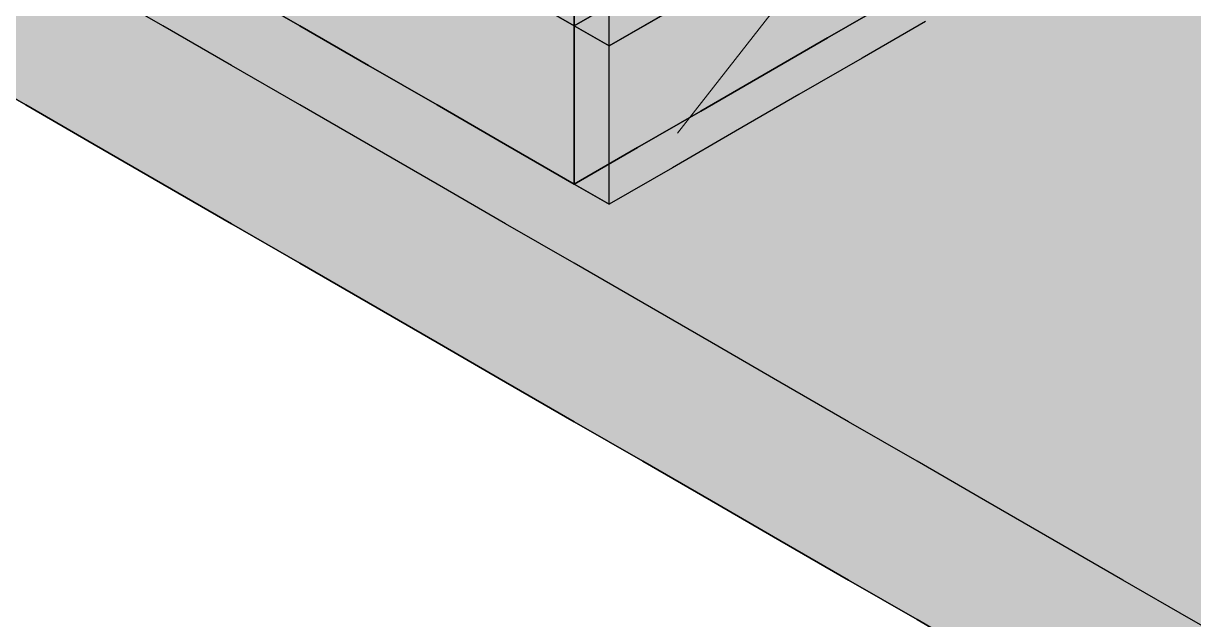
# Model space of a CAD drawing. Header units: metres. Extents: x 0 to 28.4, y 0 to 5.9.
# Drawn here: x 13.225 to 13.964, y 4.225 to 4.602 of the extents above; entities that cross this region are included whole.
import ezdxf

# ---------------------------------------------------------------- set-up
doc = ezdxf.new("R2010")
doc.units = ezdxf.units.M
doc.header["$LTSCALE"] = 0.25
doc.layers.add('ISO-ARISTAS', color=8, linetype='CONTINUOUS')
doc.layers.add('ISO-CONCRETO-SUP', color=254, linetype='CONTINUOUS', true_color=0xe8e8e8)
doc.layers.add('LLAMADAS', color=30, linetype='CONTINUOUS', lineweight=18)

msp = doc.modelspace()

# ---------------------------------------------------------------- linework, layer by layer
at = {"layer": 'ISO-ARISTAS', "color": 250}
for p, q in [((13.57321, 4.6), (13.57321, 4.64746)), ((13.57321, 4.6), (13.57321, 4.64746)), ((13.57321, 4.6), (13.57321, 4.64746)), ((13.57321, 4.64746), (13.57321, 4.6)), ((13.5952, 4.5873), (13.5952, 4.63476)), ((13.5952, 4.5873), (13.5952, 4.63476)), ((13.3134, 4.6), (13.2701, 4.625)), ((13.3134, 4.6), (13.2701, 4.625)), ((13.4, 4.6), (13.3567, 4.625)), ((13.3567, 4.625), (13.4, 4.6)), ((13.57321, 4.6), (13.5299, 4.625)), ((13.57321, 4.6), (13.5299, 4.625)), ((13.57321, 4.6), (13.5299, 4.625)), ((13.5299, 4.625), (13.57321, 4.6)), ((13.61651, 4.625), (13.57321, 4.6)), ((13.61651, 4.625), (13.57321, 4.6)), ((13.57321, 4.6), (13.61651, 4.625)), ((13.61651, 4.625), (13.57321, 4.6)), ((13.61318, 4.62308), (13.57321, 4.6)), ((13.57321, 4.6), (13.61318, 4.62308)), ((13.57321, 4.6), (13.61318, 4.62308)), ((13.57321, 4.6), (13.61318, 4.62308)), ((13.6385, 4.6123), (13.5952, 4.5873)), ((13.6385, 4.6123), (13.5952, 4.5873)), ((13.77306, 4.61538), (13.73309, 4.59231)), ((13.77306, 4.61538), (13.73309, 4.59231)), ((13.73309, 4.59231), (13.77306, 4.61538)), ((13.77306, 4.61538), (13.73309, 4.59231)), ((13.5952, 4.5873), (13.63517, 4.61038)), ((13.63517, 4.61038), (13.5952, 4.5873)), ((13.3567, 4.575), (13.3134, 4.6)), ((13.3567, 4.575), (13.3134, 4.6)), ((13.4433, 4.575), (13.4, 4.6)), ((13.4, 4.6), (13.4433, 4.575)), ((13.57321, 4.55), (13.57321, 4.6)), ((13.57321, 4.55), (13.57321, 4.6)), ((13.57321, 4.55), (13.57321, 4.6)), ((13.5952, 4.5873), (13.57321, 4.6)), ((13.57321, 4.6), (13.57321, 4.55)), ((13.5952, 4.5873), (13.57321, 4.6)), ((13.5952, 4.5873), (13.57321, 4.6)), ((13.57321, 4.6), (13.5952, 4.5873)), ((13.79505, 4.60268), (13.75508, 4.57961)), ((13.79505, 4.60268), (13.75508, 4.57961)), ((13.73309, 4.59231), (13.69312, 4.56923)), ((13.73309, 4.59231), (13.69312, 4.56923)), ((13.69312, 4.56923), (13.73309, 4.59231)), ((13.73309, 4.59231), (13.69312, 4.56923)), ((13.5952, 4.5373), (13.5952, 4.5873)), ((13.5952, 4.5373), (13.5952, 4.5873)), ((13.22679, 4.55), (13.18349, 4.575)), ((13.18349, 4.575), (13.22679, 4.55)), ((13.4, 4.55), (13.3567, 4.575)), ((13.4, 4.55), (13.3567, 4.575)), ((13.4866, 4.55), (13.4433, 4.575)), ((13.4433, 4.575), (13.4866, 4.55)), ((13.75508, 4.57961), (13.71511, 4.55653)), ((13.75508, 4.57961), (13.71511, 4.55653)), ((13.69312, 4.56923), (13.65315, 4.54615)), ((13.69312, 4.56923), (13.65315, 4.54615)), ((13.65315, 4.54615), (13.69312, 4.56923)), ((13.69312, 4.56923), (13.65315, 4.54615)), ((13.71511, 4.55653), (13.67514, 4.53345)), ((13.71511, 4.55653), (13.67514, 4.53345)), ((13.2701, 4.525), (13.22679, 4.55)), ((13.22679, 4.55), (13.2701, 4.525)), ((13.4433, 4.525), (13.4, 4.55)), ((13.4433, 4.525), (13.4, 4.55)), ((13.5299, 4.525), (13.4866, 4.55)), ((13.4866, 4.55), (13.5299, 4.525)), ((13.57321, 4.5), (13.57321, 4.55)), ((13.57321, 4.5), (13.57321, 4.55)), ((13.57321, 4.5), (13.57321, 4.55)), ((13.57321, 4.55), (13.57321, 4.5)), ((13.65315, 4.54615), (13.61318, 4.52308)), ((13.65315, 4.54615), (13.61318, 4.52308)), ((13.61318, 4.52308), (13.65315, 4.54615)), ((13.65315, 4.54615), (13.61318, 4.52308)), ((13.5952, 4.4873), (13.5952, 4.5373)), ((13.5952, 4.4873), (13.5952, 4.5373)), ((13.67514, 4.53345), (13.63517, 4.51038)), ((13.67514, 4.53345), (13.63517, 4.51038)), ((13.3134, 4.5), (13.2701, 4.525)), ((13.2701, 4.525), (13.3134, 4.5)), ((13.4866, 4.5), (13.4433, 4.525)), ((13.4866, 4.5), (13.4433, 4.525)), ((13.57321, 4.5), (13.5299, 4.525)), ((13.5299, 4.525), (13.57321, 4.5)), ((13.61318, 4.52308), (13.57321, 4.5)), ((13.61318, 4.52308), (13.57321, 4.5)), ((13.57321, 4.5), (13.61318, 4.52308)), ((13.61318, 4.52308), (13.57321, 4.5)), ((13.63517, 4.51038), (13.5952, 4.4873)), ((13.63517, 4.51038), (13.5952, 4.4873)), ((13.3567, 4.475), (13.3134, 4.5)), ((13.3134, 4.5), (13.3567, 4.475)), ((13.5299, 4.475), (13.4866, 4.5)), ((13.5299, 4.475), (13.4866, 4.5)), ((13.5952, 4.4873), (13.57321, 4.5)), ((13.57321, 4.5), (13.5952, 4.4873)), ((13.4, 4.45), (13.3567, 4.475)), ((13.3567, 4.475), (13.4, 4.45)), ((13.57321, 4.45), (13.5299, 4.475)), ((13.57321, 4.45), (13.5299, 4.475)), ((13.4433, 4.425), (13.4, 4.45)), ((13.4, 4.45), (13.4433, 4.425)), ((13.61651, 4.425), (13.57321, 4.45)), ((13.61651, 4.425), (13.57321, 4.45)), ((13.4866, 4.4), (13.4433, 4.425)), ((13.4433, 4.425), (13.4866, 4.4)), ((13.65981, 4.4), (13.61651, 4.425)), ((13.65981, 4.4), (13.61651, 4.425)), ((13.5299, 4.375), (13.4866, 4.4)), ((13.4866, 4.4), (13.5299, 4.375)), ((13.70311, 4.375), (13.65981, 4.4)), ((13.70311, 4.375), (13.65981, 4.4)), ((13.57321, 4.35), (13.5299, 4.375)), ((13.5299, 4.375), (13.57321, 4.35)), ((13.74641, 4.35), (13.70311, 4.375)), ((13.74641, 4.35), (13.70311, 4.375)), ((13.61651, 4.325), (13.57321, 4.35)), ((13.57321, 4.35), (13.61651, 4.325)), ((13.78971, 4.325), (13.74641, 4.35)), ((13.78971, 4.325), (13.74641, 4.35)), ((13.65981, 4.3), (13.61651, 4.325)), ((13.61651, 4.325), (13.65981, 4.3)), ((13.83301, 4.3), (13.78971, 4.325)), ((13.83301, 4.3), (13.78971, 4.325)), ((13.70311, 4.275), (13.65981, 4.3)), ((13.65981, 4.3), (13.70311, 4.275)), ((13.87631, 4.275), (13.83301, 4.3)), ((13.87631, 4.275), (13.83301, 4.3)), ((13.74641, 4.25), (13.70311, 4.275)), ((13.70311, 4.275), (13.74641, 4.25)), ((13.91962, 4.25), (13.87631, 4.275)), ((13.91962, 4.25), (13.87631, 4.275)), ((13.78971, 4.225), (13.74641, 4.25)), ((13.74641, 4.25), (13.78971, 4.225)), ((13.96292, 4.225), (13.91962, 4.25)), ((13.96292, 4.225), (13.91962, 4.25)), ((13.83301, 4.2), (13.78971, 4.225)), ((13.78971, 4.225), (13.83301, 4.2)), ((14.00622, 4.2), (13.96292, 4.225)), ((14.00622, 4.2), (13.96292, 4.225))]:
    msp.add_line(p, q, dxfattribs=at)
at = {"layer": 'ISO-CONCRETO-SUP', "true_color": 0x89847b}
for points in [[(13.18349, 4.625), (13.22679, 4.6), (13.18349, 4.675), (13.22679, 4.65)], [(13.22679, 4.6), (13.2701, 4.575), (13.22679, 4.65), (13.2701, 4.625)], [(13.18349, 4.575), (13.22679, 4.55), (13.18349, 4.625), (13.22679, 4.6)], [(13.2701, 4.575), (13.3134, 4.55), (13.2701, 4.625), (13.3134, 4.6)], [(13.22679, 4.55), (13.2701, 4.525), (13.22679, 4.6), (13.2701, 4.575)], [(13.3134, 4.55), (13.3567, 4.525), (13.3134, 4.6), (13.3567, 4.575)], [(13.2701, 4.525), (13.3134, 4.5), (13.2701, 4.575), (13.3134, 4.55)], [(13.3567, 4.525), (13.4, 4.5), (13.3567, 4.575), (13.4, 4.55)], [(13.3134, 4.5), (13.3567, 4.475), (13.3134, 4.55), (13.3567, 4.525)], [(13.4, 4.5), (13.4433, 4.475), (13.4, 4.55), (13.4433, 4.525)], [(13.3567, 4.475), (13.4, 4.45), (13.3567, 4.525), (13.4, 4.5)], [(13.4433, 4.475), (13.4866, 4.45), (13.4433, 4.525), (13.4866, 4.5)], [(13.4, 4.45), (13.4433, 4.425), (13.4, 4.5), (13.4433, 4.475)], [(13.4866, 4.45), (13.5299, 4.425), (13.4866, 4.5), (13.5299, 4.475)], [(13.4433, 4.425), (13.4866, 4.4), (13.4433, 4.475), (13.4866, 4.45)], [(13.5299, 4.425), (13.57321, 4.4), (13.5299, 4.475), (13.57321, 4.45)], [(13.4866, 4.4), (13.5299, 4.375), (13.4866, 4.45), (13.5299, 4.425)], [(13.57321, 4.4), (13.61651, 4.375), (13.57321, 4.45), (13.61651, 4.425)], [(13.5299, 4.375), (13.57321, 4.35), (13.5299, 4.425), (13.57321, 4.4)], [(13.61651, 4.375), (13.65981, 4.35), (13.61651, 4.425), (13.65981, 4.4)], [(13.57321, 4.35), (13.61651, 4.325), (13.57321, 4.4), (13.61651, 4.375)], [(13.65981, 4.35), (13.70311, 4.325), (13.65981, 4.4), (13.70311, 4.375)], [(13.61651, 4.325), (13.65981, 4.3), (13.61651, 4.375), (13.65981, 4.35)], [(13.70311, 4.325), (13.74641, 4.3), (13.70311, 4.375), (13.74641, 4.35)], [(13.65981, 4.3), (13.70311, 4.275), (13.65981, 4.35), (13.70311, 4.325)], [(13.74641, 4.3), (13.78971, 4.275), (13.74641, 4.35), (13.78971, 4.325)], [(13.70311, 4.275), (13.74641, 4.25), (13.70311, 4.325), (13.74641, 4.3)], [(13.78971, 4.275), (13.83301, 4.25), (13.78971, 4.325), (13.83301, 4.3)], [(13.74641, 4.25), (13.78971, 4.225), (13.74641, 4.3), (13.78971, 4.275)], [(13.83301, 4.25), (13.87631, 4.225), (13.83301, 4.3), (13.87631, 4.275)], [(13.78971, 4.225), (13.83301, 4.2), (13.78971, 4.275), (13.83301, 4.25)], [(13.87631, 4.225), (13.91962, 4.2), (13.87631, 4.275), (13.91962, 4.25)], [(13.83301, 4.2), (13.87631, 4.175), (13.83301, 4.25), (13.87631, 4.225)], [(13.91962, 4.2), (13.96292, 4.175), (13.91962, 4.25), (13.96292, 4.225)], [(13.87631, 4.175), (13.91962, 4.15), (13.87631, 4.225), (13.91962, 4.2)], [(13.96292, 4.175), (14.00622, 4.15), (13.96292, 4.225), (14.00622, 4.2)]]:
    msp.add_solid(points, dxfattribs=at)
at = {"layer": 'ISO-CONCRETO-SUP', "true_color": 0xa6a6a2}
for points in [[(13.3567, 4.625), (13.4, 4.6), (13.3567, 4.675), (13.4, 4.65)], [(13.4433, 4.625), (13.4866, 4.6), (13.4433, 4.675), (13.4866, 4.65)], [(13.5299, 4.625), (13.57321, 4.6), (13.5299, 4.67246), (13.57321, 4.64746)], [(13.4, 4.6), (13.4433, 4.575), (13.4, 4.65), (13.4433, 4.625)], [(13.4866, 4.6), (13.5299, 4.575), (13.4866, 4.65), (13.5299, 4.625)], [(13.4433, 4.575), (13.4866, 4.55), (13.4433, 4.625), (13.4866, 4.6)], [(13.5299, 4.575), (13.57321, 4.55), (13.5299, 4.625), (13.57321, 4.6)], [(13.4866, 4.55), (13.5299, 4.525), (13.4866, 4.6), (13.5299, 4.575)], [(13.5299, 4.525), (13.57321, 4.5), (13.5299, 4.575), (13.57321, 4.55)]]:
    msp.add_solid(points, dxfattribs=at)
at = {"layer": 'ISO-CONCRETO-SUP', "true_color": 0x949491}
for points in [[(13.61651, 4.625), (13.57321, 4.6), (13.61651, 4.67246), (13.57321, 4.64746)], [(13.69312, 4.61923), (13.65315, 4.59615), (13.69312, 4.66923), (13.65315, 4.64615)], [(13.77306, 4.61538), (13.73309, 4.59231), (13.77306, 4.66538), (13.73309, 4.64231)], [(13.65315, 4.59615), (13.61318, 4.57308), (13.65315, 4.64615), (13.61318, 4.62308)], [(13.73309, 4.59231), (13.69312, 4.56923), (13.73309, 4.64231), (13.69312, 4.61923)], [(13.61318, 4.57308), (13.57321, 4.55), (13.61318, 4.62308), (13.57321, 4.6)], [(13.69312, 4.56923), (13.65315, 4.54615), (13.69312, 4.61923), (13.65315, 4.59615)], [(13.65315, 4.54615), (13.61318, 4.52308), (13.65315, 4.59615), (13.61318, 4.57308)], [(13.61318, 4.52308), (13.57321, 4.5), (13.61318, 4.57308), (13.57321, 4.55)]]:
    msp.add_solid(points, dxfattribs=at)
at = {"layer": 'ISO-CONCRETO-SUP', "true_color": 0xb2b2ac}
for points in [[(13.61651, 4.625), (13.57321, 4.6), (13.61651, 4.67246), (13.57321, 4.64746)], [(13.69312, 4.61923), (13.65315, 4.59615), (13.69312, 4.66923), (13.65315, 4.64615)], [(13.77306, 4.61538), (13.73309, 4.59231), (13.77306, 4.66538), (13.73309, 4.64231)], [(13.6385, 4.6123), (13.5952, 4.5873), (13.6385, 4.65976), (13.5952, 4.63476)], [(13.71511, 4.60653), (13.67514, 4.58345), (13.71511, 4.65653), (13.67514, 4.63345)], [(13.79505, 4.60268), (13.75508, 4.57961), (13.79505, 4.65268), (13.75508, 4.62961)], [(13.65315, 4.59615), (13.61318, 4.57308), (13.65315, 4.64615), (13.61318, 4.62308)], [(13.73309, 4.59231), (13.69312, 4.56923), (13.73309, 4.64231), (13.69312, 4.61923)], [(13.67514, 4.58345), (13.63517, 4.56038), (13.67514, 4.63345), (13.63517, 4.61038)], [(13.75508, 4.57961), (13.71511, 4.55653), (13.75508, 4.62961), (13.71511, 4.60653)], [(13.61318, 4.57308), (13.57321, 4.55), (13.61318, 4.62308), (13.57321, 4.6)], [(13.69312, 4.56923), (13.65315, 4.54615), (13.69312, 4.61923), (13.65315, 4.59615)], [(13.63517, 4.56038), (13.5952, 4.5373), (13.63517, 4.61038), (13.5952, 4.5873)], [(13.71511, 4.55653), (13.67514, 4.53345), (13.71511, 4.60653), (13.67514, 4.58345)], [(13.65315, 4.54615), (13.61318, 4.52308), (13.65315, 4.59615), (13.61318, 4.57308)], [(13.67514, 4.53345), (13.63517, 4.51038), (13.67514, 4.58345), (13.63517, 4.56038)], [(13.61318, 4.52308), (13.57321, 4.5), (13.61318, 4.57308), (13.57321, 4.55)], [(13.63517, 4.51038), (13.5952, 4.4873), (13.63517, 4.56038), (13.5952, 4.5373)]]:
    msp.add_solid(points, dxfattribs=at)
at = {"layer": 'ISO-CONCRETO-SUP', "true_color": 0xb8b8b3}
for points in [[(13.57321, 4.65), (13.61651, 4.625), (13.5299, 4.625), (13.57321, 4.6)], [(13.39667, 4.64808), (13.43997, 4.62308), (13.3567, 4.625), (13.4, 4.6)], [(13.47994, 4.64615), (13.52324, 4.62115), (13.43997, 4.62308), (13.48327, 4.59808)], [(13.56321, 4.64423), (13.60651, 4.61923), (13.52324, 4.62115), (13.56654, 4.59615)], [(13.56987, 4.64808), (13.61318, 4.62308), (13.5299, 4.625), (13.57321, 4.6)], [(13.64648, 4.64231), (13.68979, 4.61731), (13.60651, 4.61923), (13.64982, 4.59423)], [(13.72976, 4.64038), (13.77306, 4.61538), (13.68979, 4.61731), (13.73309, 4.59231)], [(13.43997, 4.62308), (13.48327, 4.59808), (13.4, 4.6), (13.4433, 4.575)], [(13.52324, 4.62115), (13.56654, 4.59615), (13.48327, 4.59808), (13.52657, 4.57308)], [(13.60651, 4.61923), (13.64982, 4.59423), (13.56654, 4.59615), (13.60984, 4.57115)], [(13.68979, 4.61731), (13.73309, 4.59231), (13.64982, 4.59423), (13.69312, 4.56923)], [(13.48327, 4.59808), (13.52657, 4.57308), (13.4433, 4.575), (13.4866, 4.55)], [(13.56654, 4.59615), (13.60984, 4.57115), (13.52657, 4.57308), (13.56987, 4.54808)], [(13.64982, 4.59423), (13.69312, 4.56923), (13.60984, 4.57115), (13.65315, 4.54615)], [(13.52657, 4.57308), (13.56987, 4.54808), (13.4866, 4.55), (13.5299, 4.525)], [(13.60984, 4.57115), (13.65315, 4.54615), (13.56987, 4.54808), (13.61318, 4.52308)], [(13.56987, 4.54808), (13.61318, 4.52308), (13.5299, 4.525), (13.57321, 4.5)]]:
    msp.add_solid(points, dxfattribs=at)
at = {"layer": 'ISO-CONCRETO-SUP', "true_color": 0x989388}
for points in [[(13.22102, 4.64667), (13.26432, 4.62167), (13.18061, 4.62333), (13.22391, 4.59833)], [(13.30474, 4.645), (13.34804, 4.62), (13.26432, 4.62167), (13.30762, 4.59667)], [(13.31051, 4.64833), (13.35381, 4.62333), (13.2701, 4.625), (13.3134, 4.6)], [(13.38845, 4.64333), (13.43175, 4.61833), (13.34804, 4.62), (13.39134, 4.595)], [(13.39423, 4.64667), (13.43753, 4.62167), (13.35381, 4.62333), (13.39711, 4.59833)], [(13.47217, 4.64167), (13.51547, 4.61667), (13.43175, 4.61833), (13.47506, 4.59333)], [(13.47794, 4.645), (13.52124, 4.62), (13.43753, 4.62167), (13.48083, 4.59667)], [(13.56166, 4.64333), (13.60496, 4.61833), (13.52124, 4.62), (13.56454, 4.595)], [(13.64537, 4.64167), (13.68868, 4.61667), (13.60496, 4.61833), (13.64826, 4.59333)], [(13.55588, 4.64), (13.59919, 4.615), (13.51547, 4.61667), (13.55877, 4.59167)], [(13.6396, 4.63833), (13.6829, 4.61333), (13.59919, 4.615), (13.64249, 4.59)], [(13.72332, 4.63667), (13.76662, 4.61167), (13.6829, 4.61333), (13.7262, 4.58833)], [(13.72909, 4.64), (13.77239, 4.615), (13.68868, 4.61667), (13.73198, 4.59167)], [(13.80703, 4.635), (13.85033, 4.61), (13.76662, 4.61167), (13.80992, 4.58667)], [(13.81281, 4.63833), (13.85611, 4.61333), (13.77239, 4.615), (13.81569, 4.59)], [(13.89652, 4.63667), (13.93982, 4.61167), (13.85611, 4.61333), (13.89941, 4.58833)], [(13.98024, 4.635), (14.02354, 4.61), (13.93982, 4.61167), (13.98312, 4.58667)], [(13.89075, 4.63333), (13.93405, 4.60833), (13.85033, 4.61), (13.89363, 4.585)], [(13.97446, 4.63167), (14.01776, 4.60667), (13.93405, 4.60833), (13.97735, 4.58333)], [(13.26432, 4.62167), (13.30762, 4.59667), (13.22391, 4.59833), (13.26721, 4.57333)], [(13.34804, 4.62), (13.39134, 4.595), (13.30762, 4.59667), (13.35093, 4.57167)], [(13.35381, 4.62333), (13.39711, 4.59833), (13.3134, 4.6), (13.3567, 4.575)], [(13.43753, 4.62167), (13.48083, 4.59667), (13.39711, 4.59833), (13.44041, 4.57333)], [(13.52124, 4.62), (13.56454, 4.595), (13.48083, 4.59667), (13.52413, 4.57167)], [(13.43175, 4.61833), (13.47506, 4.59333), (13.39134, 4.595), (13.43464, 4.57)], [(13.51547, 4.61667), (13.55877, 4.59167), (13.47506, 4.59333), (13.51836, 4.56833)], [(13.59919, 4.615), (13.64249, 4.59), (13.55877, 4.59167), (13.60207, 4.56667)], [(13.60496, 4.61833), (13.64826, 4.59333), (13.56454, 4.595), (13.60785, 4.57)], [(13.6829, 4.61333), (13.7262, 4.58833), (13.64249, 4.59), (13.68579, 4.565)], [(13.68868, 4.61667), (13.73198, 4.59167), (13.64826, 4.59333), (13.69156, 4.56833)], [(13.76662, 4.61167), (13.80992, 4.58667), (13.7262, 4.58833), (13.7695, 4.56333)], [(13.77239, 4.615), (13.81569, 4.59), (13.73198, 4.59167), (13.77528, 4.56667)], [(13.85611, 4.61333), (13.89941, 4.58833), (13.81569, 4.59), (13.85899, 4.565)], [(13.93982, 4.61167), (13.98312, 4.58667), (13.89941, 4.58833), (13.94271, 4.56333)], [(13.85033, 4.61), (13.89363, 4.585), (13.80992, 4.58667), (13.85322, 4.56167)], [(13.93405, 4.60833), (13.97735, 4.58333), (13.89363, 4.585), (13.93694, 4.56)], [(13.22391, 4.59833), (13.26721, 4.57333), (13.18349, 4.575), (13.22679, 4.55)], [(13.30762, 4.59667), (13.35093, 4.57167), (13.26721, 4.57333), (13.31051, 4.54833)], [(13.39711, 4.59833), (13.44041, 4.57333), (13.3567, 4.575), (13.4, 4.55)], [(13.48083, 4.59667), (13.52413, 4.57167), (13.44041, 4.57333), (13.48372, 4.54833)], [(13.39134, 4.595), (13.43464, 4.57), (13.35093, 4.57167), (13.39423, 4.54667)], [(13.47506, 4.59333), (13.51836, 4.56833), (13.43464, 4.57), (13.47794, 4.545)], [(13.55877, 4.59167), (13.60207, 4.56667), (13.51836, 4.56833), (13.56166, 4.54333)], [(13.56454, 4.595), (13.60785, 4.57), (13.52413, 4.57167), (13.56743, 4.54667)], [(13.64249, 4.59), (13.68579, 4.565), (13.60207, 4.56667), (13.64537, 4.54167)], [(13.64826, 4.59333), (13.69156, 4.56833), (13.60785, 4.57), (13.65115, 4.545)], [(13.73198, 4.59167), (13.77528, 4.56667), (13.69156, 4.56833), (13.73486, 4.54333)], [(13.81569, 4.59), (13.85899, 4.565), (13.77528, 4.56667), (13.81858, 4.54167)], [(13.7262, 4.58833), (13.7695, 4.56333), (13.68579, 4.565), (13.72909, 4.54)], [(13.80992, 4.58667), (13.85322, 4.56167), (13.7695, 4.56333), (13.81281, 4.53833)], [(13.89363, 4.585), (13.93694, 4.56), (13.85322, 4.56167), (13.89652, 4.53667)], [(13.89941, 4.58833), (13.94271, 4.56333), (13.85899, 4.565), (13.90229, 4.54)], [(13.97735, 4.58333), (14.02065, 4.55833), (13.93694, 4.56), (13.98024, 4.535)], [(13.98312, 4.58667), (14.02643, 4.56167), (13.94271, 4.56333), (13.98601, 4.53833)], [(13.26721, 4.57333), (13.31051, 4.54833), (13.22679, 4.55), (13.2701, 4.525)], [(13.35093, 4.57167), (13.39423, 4.54667), (13.31051, 4.54833), (13.35381, 4.52333)], [(13.43464, 4.57), (13.47794, 4.545), (13.39423, 4.54667), (13.43753, 4.52167)], [(13.44041, 4.57333), (13.48372, 4.54833), (13.4, 4.55), (13.4433, 4.525)], [(13.51836, 4.56833), (13.56166, 4.54333), (13.47794, 4.545), (13.52124, 4.52)], [(13.52413, 4.57167), (13.56743, 4.54667), (13.48372, 4.54833), (13.52702, 4.52333)], [(13.60785, 4.57), (13.65115, 4.545), (13.56743, 4.54667), (13.61073, 4.52167)], [(13.69156, 4.56833), (13.73486, 4.54333), (13.65115, 4.545), (13.69445, 4.52)], [(13.60207, 4.56667), (13.64537, 4.54167), (13.56166, 4.54333), (13.60496, 4.51833)], [(13.68579, 4.565), (13.72909, 4.54), (13.64537, 4.54167), (13.68868, 4.51667)], [(13.7695, 4.56333), (13.81281, 4.53833), (13.72909, 4.54), (13.77239, 4.515)], [(13.77528, 4.56667), (13.81858, 4.54167), (13.73486, 4.54333), (13.77816, 4.51833)], [(13.85322, 4.56167), (13.89652, 4.53667), (13.81281, 4.53833), (13.85611, 4.51333)], [(13.85899, 4.565), (13.90229, 4.54), (13.81858, 4.54167), (13.86188, 4.51667)], [(13.93694, 4.56), (13.98024, 4.535), (13.89652, 4.53667), (13.93982, 4.51167)], [(13.94271, 4.56333), (13.98601, 4.53833), (13.90229, 4.54), (13.9456, 4.515)], [(13.31051, 4.54833), (13.35381, 4.52333), (13.2701, 4.525), (13.3134, 4.5)], [(13.39423, 4.54667), (13.43753, 4.52167), (13.35381, 4.52333), (13.39711, 4.49833)], [(13.47794, 4.545), (13.52124, 4.52), (13.43753, 4.52167), (13.48083, 4.49667)], [(13.48372, 4.54833), (13.52702, 4.52333), (13.4433, 4.525), (13.4866, 4.5)], [(13.56743, 4.54667), (13.61073, 4.52167), (13.52702, 4.52333), (13.57032, 4.49833)], [(13.65115, 4.545), (13.69445, 4.52), (13.61073, 4.52167), (13.65403, 4.49667)], [(13.56166, 4.54333), (13.60496, 4.51833), (13.52124, 4.52), (13.56454, 4.495)], [(13.64537, 4.54167), (13.68868, 4.51667), (13.60496, 4.51833), (13.64826, 4.49333)], [(13.72909, 4.54), (13.77239, 4.515), (13.68868, 4.51667), (13.73198, 4.49167)], [(13.73486, 4.54333), (13.77816, 4.51833), (13.69445, 4.52), (13.73775, 4.495)], [(13.81281, 4.53833), (13.85611, 4.51333), (13.77239, 4.515), (13.81569, 4.49)], [(13.81858, 4.54167), (13.86188, 4.51667), (13.77816, 4.51833), (13.82147, 4.49333)], [(13.90229, 4.54), (13.9456, 4.515), (13.86188, 4.51667), (13.90518, 4.49167)], [(13.98601, 4.53833), (14.02931, 4.51333), (13.9456, 4.515), (13.9889, 4.49)], [(13.89652, 4.53667), (13.93982, 4.51167), (13.85611, 4.51333), (13.89941, 4.48833)], [(13.98024, 4.535), (14.02354, 4.51), (13.93982, 4.51167), (13.98312, 4.48667)], [(13.35381, 4.52333), (13.39711, 4.49833), (13.3134, 4.5), (13.3567, 4.475)], [(13.52702, 4.52333), (13.57032, 4.49833), (13.4866, 4.5), (13.5299, 4.475)], [(13.43753, 4.52167), (13.48083, 4.49667), (13.39711, 4.49833), (13.44041, 4.47333)], [(13.52124, 4.52), (13.56454, 4.495), (13.48083, 4.49667), (13.52413, 4.47167)], [(13.60496, 4.51833), (13.64826, 4.49333), (13.56454, 4.495), (13.60785, 4.47)], [(13.61073, 4.52167), (13.65403, 4.49667), (13.57032, 4.49833), (13.61362, 4.47333)], [(13.68868, 4.51667), (13.73198, 4.49167), (13.64826, 4.49333), (13.69156, 4.46833)], [(13.69445, 4.52), (13.73775, 4.495), (13.65403, 4.49667), (13.69734, 4.47167)], [(13.77816, 4.51833), (13.82147, 4.49333), (13.73775, 4.495), (13.78105, 4.47)], [(13.86188, 4.51667), (13.90518, 4.49167), (13.82147, 4.49333), (13.86477, 4.46833)], [(13.77239, 4.515), (13.81569, 4.49), (13.73198, 4.49167), (13.77528, 4.46667)], [(13.85611, 4.51333), (13.89941, 4.48833), (13.81569, 4.49), (13.85899, 4.465)], [(13.93982, 4.51167), (13.98312, 4.48667), (13.89941, 4.48833), (13.94271, 4.46333)], [(13.9456, 4.515), (13.9889, 4.49), (13.90518, 4.49167), (13.94848, 4.46667)], [(13.39711, 4.49833), (13.44041, 4.47333), (13.3567, 4.475), (13.4, 4.45)], [(13.48083, 4.49667), (13.52413, 4.47167), (13.44041, 4.47333), (13.48372, 4.44833)], [(13.56454, 4.495), (13.60785, 4.47), (13.52413, 4.47167), (13.56743, 4.44667)], [(13.57032, 4.49833), (13.61362, 4.47333), (13.5299, 4.475), (13.57321, 4.45)], [(13.64826, 4.49333), (13.69156, 4.46833), (13.60785, 4.47), (13.65115, 4.445)], [(13.65403, 4.49667), (13.69734, 4.47167), (13.61362, 4.47333), (13.65692, 4.44833)], [(13.73775, 4.495), (13.78105, 4.47), (13.69734, 4.47167), (13.74064, 4.44667)], [(13.82147, 4.49333), (13.86477, 4.46833), (13.78105, 4.47), (13.82435, 4.445)], [(13.73198, 4.49167), (13.77528, 4.46667), (13.69156, 4.46833), (13.73486, 4.44333)], [(13.81569, 4.49), (13.85899, 4.465), (13.77528, 4.46667), (13.81858, 4.44167)], [(13.89941, 4.48833), (13.94271, 4.46333), (13.85899, 4.465), (13.90229, 4.44)], [(13.90518, 4.49167), (13.94848, 4.46667), (13.86477, 4.46833), (13.90807, 4.44333)], [(13.98312, 4.48667), (14.02643, 4.46167), (13.94271, 4.46333), (13.98601, 4.43833)], [(13.9889, 4.49), (14.0322, 4.465), (13.94848, 4.46667), (13.99178, 4.44167)], [(13.44041, 4.47333), (13.48372, 4.44833), (13.4, 4.45), (13.4433, 4.425)], [(13.52413, 4.47167), (13.56743, 4.44667), (13.48372, 4.44833), (13.52702, 4.42333)], [(13.61362, 4.47333), (13.65692, 4.44833), (13.57321, 4.45), (13.61651, 4.425)], [(13.69734, 4.47167), (13.74064, 4.44667), (13.65692, 4.44833), (13.70022, 4.42333)], [(13.60785, 4.47), (13.65115, 4.445), (13.56743, 4.44667), (13.61073, 4.42167)], [(13.69156, 4.46833), (13.73486, 4.44333), (13.65115, 4.445), (13.69445, 4.42)], [(13.77528, 4.46667), (13.81858, 4.44167), (13.73486, 4.44333), (13.77816, 4.41833)], [(13.78105, 4.47), (13.82435, 4.445), (13.74064, 4.44667), (13.78394, 4.42167)], [(13.85899, 4.465), (13.90229, 4.44), (13.81858, 4.44167), (13.86188, 4.41667)], [(13.86477, 4.46833), (13.90807, 4.44333), (13.82435, 4.445), (13.86765, 4.42)], [(13.94848, 4.46667), (13.99178, 4.44167), (13.90807, 4.44333), (13.95137, 4.41833)], [(13.94271, 4.46333), (13.98601, 4.43833), (13.90229, 4.44), (13.9456, 4.415)], [(13.48372, 4.44833), (13.52702, 4.42333), (13.4433, 4.425), (13.4866, 4.4)], [(13.56743, 4.44667), (13.61073, 4.42167), (13.52702, 4.42333), (13.57032, 4.39833)], [(13.65115, 4.445), (13.69445, 4.42), (13.61073, 4.42167), (13.65403, 4.39667)], [(13.65692, 4.44833), (13.70022, 4.42333), (13.61651, 4.425), (13.65981, 4.4)], [(13.73486, 4.44333), (13.77816, 4.41833), (13.69445, 4.42), (13.73775, 4.395)], [(13.74064, 4.44667), (13.78394, 4.42167), (13.70022, 4.42333), (13.74352, 4.39833)], [(13.81858, 4.44167), (13.86188, 4.41667), (13.77816, 4.41833), (13.82147, 4.39333)], [(13.82435, 4.445), (13.86765, 4.42), (13.78394, 4.42167), (13.82724, 4.39667)], [(13.90807, 4.44333), (13.95137, 4.41833), (13.86765, 4.42), (13.91095, 4.395)], [(13.99178, 4.44167), (14.03509, 4.41667), (13.95137, 4.41833), (13.99467, 4.39333)], [(13.90229, 4.44), (13.9456, 4.415), (13.86188, 4.41667), (13.90518, 4.39167)], [(13.98601, 4.43833), (14.02931, 4.41333), (13.9456, 4.415), (13.9889, 4.39)], [(13.52702, 4.42333), (13.57032, 4.39833), (13.4866, 4.4), (13.5299, 4.375)], [(13.61073, 4.42167), (13.65403, 4.39667), (13.57032, 4.39833), (13.61362, 4.37333)], [(13.69445, 4.42), (13.73775, 4.395), (13.65403, 4.39667), (13.69734, 4.37167)], [(13.70022, 4.42333), (13.74352, 4.39833), (13.65981, 4.4), (13.70311, 4.375)], [(13.78394, 4.42167), (13.82724, 4.39667), (13.74352, 4.39833), (13.78682, 4.37333)], [(13.86765, 4.42), (13.91095, 4.395), (13.82724, 4.39667), (13.87054, 4.37167)], [(13.77816, 4.41833), (13.82147, 4.39333), (13.73775, 4.395), (13.78105, 4.37)], [(13.86188, 4.41667), (13.90518, 4.39167), (13.82147, 4.39333), (13.86477, 4.36833)], [(13.9456, 4.415), (13.9889, 4.39), (13.90518, 4.39167), (13.94848, 4.36667)], [(13.95137, 4.41833), (13.99467, 4.39333), (13.91095, 4.395), (13.95426, 4.37)], [(13.57032, 4.39833), (13.61362, 4.37333), (13.5299, 4.375), (13.57321, 4.35)], [(13.74352, 4.39833), (13.78682, 4.37333), (13.70311, 4.375), (13.74641, 4.35)], [(13.65403, 4.39667), (13.69734, 4.37167), (13.61362, 4.37333), (13.65692, 4.34833)], [(13.73775, 4.395), (13.78105, 4.37), (13.69734, 4.37167), (13.74064, 4.34667)], [(13.82147, 4.39333), (13.86477, 4.36833), (13.78105, 4.37), (13.82435, 4.345)], [(13.82724, 4.39667), (13.87054, 4.37167), (13.78682, 4.37333), (13.83013, 4.34833)], [(13.90518, 4.39167), (13.94848, 4.36667), (13.86477, 4.36833), (13.90807, 4.34333)], [(13.91095, 4.395), (13.95426, 4.37), (13.87054, 4.37167), (13.91384, 4.34667)], [(13.9889, 4.39), (14.0322, 4.365), (13.94848, 4.36667), (13.99178, 4.34167)], [(13.99467, 4.39333), (14.03797, 4.36833), (13.95426, 4.37), (13.99756, 4.345)], [(13.61362, 4.37333), (13.65692, 4.34833), (13.57321, 4.35), (13.61651, 4.325)], [(13.69734, 4.37167), (13.74064, 4.34667), (13.65692, 4.34833), (13.70022, 4.32333)], [(13.78105, 4.37), (13.82435, 4.345), (13.74064, 4.34667), (13.78394, 4.32167)], [(13.78682, 4.37333), (13.83013, 4.34833), (13.74641, 4.35), (13.78971, 4.325)], [(13.86477, 4.36833), (13.90807, 4.34333), (13.82435, 4.345), (13.86765, 4.32)], [(13.87054, 4.37167), (13.91384, 4.34667), (13.83013, 4.34833), (13.87343, 4.32333)], [(13.95426, 4.37), (13.99756, 4.345), (13.91384, 4.34667), (13.95714, 4.32167)], [(13.94848, 4.36667), (13.99178, 4.34167), (13.90807, 4.34333), (13.95137, 4.31833)], [(13.65692, 4.34833), (13.70022, 4.32333), (13.61651, 4.325), (13.65981, 4.3)], [(13.74064, 4.34667), (13.78394, 4.32167), (13.70022, 4.32333), (13.74352, 4.29833)], [(13.83013, 4.34833), (13.87343, 4.32333), (13.78971, 4.325), (13.83301, 4.3)], [(13.91384, 4.34667), (13.95714, 4.32167), (13.87343, 4.32333), (13.91673, 4.29833)], [(13.82435, 4.345), (13.86765, 4.32), (13.78394, 4.32167), (13.82724, 4.29667)], [(13.90807, 4.34333), (13.95137, 4.31833), (13.86765, 4.32), (13.91095, 4.295)], [(13.99178, 4.34167), (14.03509, 4.31667), (13.95137, 4.31833), (13.99467, 4.29333)], [(13.99756, 4.345), (14.04086, 4.32), (13.95714, 4.32167), (14.00044, 4.29667)], [(13.70022, 4.32333), (13.74352, 4.29833), (13.65981, 4.3), (13.70311, 4.275)], [(13.87343, 4.32333), (13.91673, 4.29833), (13.83301, 4.3), (13.87631, 4.275)], [(13.78394, 4.32167), (13.82724, 4.29667), (13.74352, 4.29833), (13.78682, 4.27333)], [(13.86765, 4.32), (13.91095, 4.295), (13.82724, 4.29667), (13.87054, 4.27167)], [(13.95137, 4.31833), (13.99467, 4.29333), (13.91095, 4.295), (13.95426, 4.27)], [(13.95714, 4.32167), (14.00044, 4.29667), (13.91673, 4.29833), (13.96003, 4.27333)], [(13.74352, 4.29833), (13.78682, 4.27333), (13.70311, 4.275), (13.74641, 4.25)], [(13.82724, 4.29667), (13.87054, 4.27167), (13.78682, 4.27333), (13.83013, 4.24833)], [(13.91095, 4.295), (13.95426, 4.27), (13.87054, 4.27167), (13.91384, 4.24667)], [(13.91673, 4.29833), (13.96003, 4.27333), (13.87631, 4.275), (13.91962, 4.25)], [(14.00044, 4.29667), (14.04375, 4.27167), (13.96003, 4.27333), (14.00333, 4.24833)], [(13.99467, 4.29333), (14.03797, 4.26833), (13.95426, 4.27), (13.99756, 4.245)], [(13.78682, 4.27333), (13.83013, 4.24833), (13.74641, 4.25), (13.78971, 4.225)], [(13.87054, 4.27167), (13.91384, 4.24667), (13.83013, 4.24833), (13.87343, 4.22333)], [(13.96003, 4.27333), (14.00333, 4.24833), (13.91962, 4.25), (13.96292, 4.225)], [(13.95426, 4.27), (13.99756, 4.245), (13.91384, 4.24667), (13.95714, 4.22167)], [(13.83013, 4.24833), (13.87343, 4.22333), (13.78971, 4.225), (13.83301, 4.2)], [(13.91384, 4.24667), (13.95714, 4.22167), (13.87343, 4.22333), (13.91673, 4.19833)], [(13.99756, 4.245), (14.04086, 4.22), (13.95714, 4.22167), (14.00044, 4.19667)], [(14.00333, 4.24833), (14.04663, 4.22333), (13.96292, 4.225), (14.00622, 4.2)]]:
    msp.add_solid(points, dxfattribs=at)
at = {"layer": 'ISO-CONCRETO-SUP', "true_color": 0xc7c7c0}
for points in [[(13.57321, 4.6), (13.5952, 4.5873), (13.57321, 4.64746), (13.5952, 4.63476)], [(13.57321, 4.55), (13.5952, 4.5373), (13.57321, 4.6), (13.5952, 4.5873)], [(13.57321, 4.5), (13.5952, 4.4873), (13.57321, 4.55), (13.5952, 4.5373)]]:
    msp.add_solid(points, dxfattribs=at)
at = {"layer": 'ISO-CONCRETO-SUP', "true_color": 0xddddd5}
for points in [[(13.61651, 4.625), (13.6385, 4.6123), (13.57321, 4.6), (13.5952, 4.5873)], [(13.61318, 4.62308), (13.63517, 4.61038), (13.57321, 4.6), (13.5952, 4.5873)], [(13.77306, 4.61538), (13.79505, 4.60268), (13.73309, 4.59231), (13.75508, 4.57961)], [(13.73309, 4.59231), (13.75508, 4.57961), (13.69312, 4.56923), (13.71511, 4.55653)], [(13.69312, 4.56923), (13.71511, 4.55653), (13.65315, 4.54615), (13.67514, 4.53345)], [(13.65315, 4.54615), (13.67514, 4.53345), (13.61318, 4.52308), (13.63517, 4.51038)], [(13.61318, 4.52308), (13.63517, 4.51038), (13.57321, 4.5), (13.5952, 4.4873)]]:
    msp.add_solid(points, dxfattribs=at)
at = {"layer": 'LLAMADAS'}
msp.add_line((14.48, 5.61), (13.6385, 4.5323), dxfattribs=at)
msp.add_solid([(13.6385, 4.5323), (13.65811, 4.5449), (13.64597, 4.55438)], dxfattribs=at)

doc.saveas('drawing.dxf')
